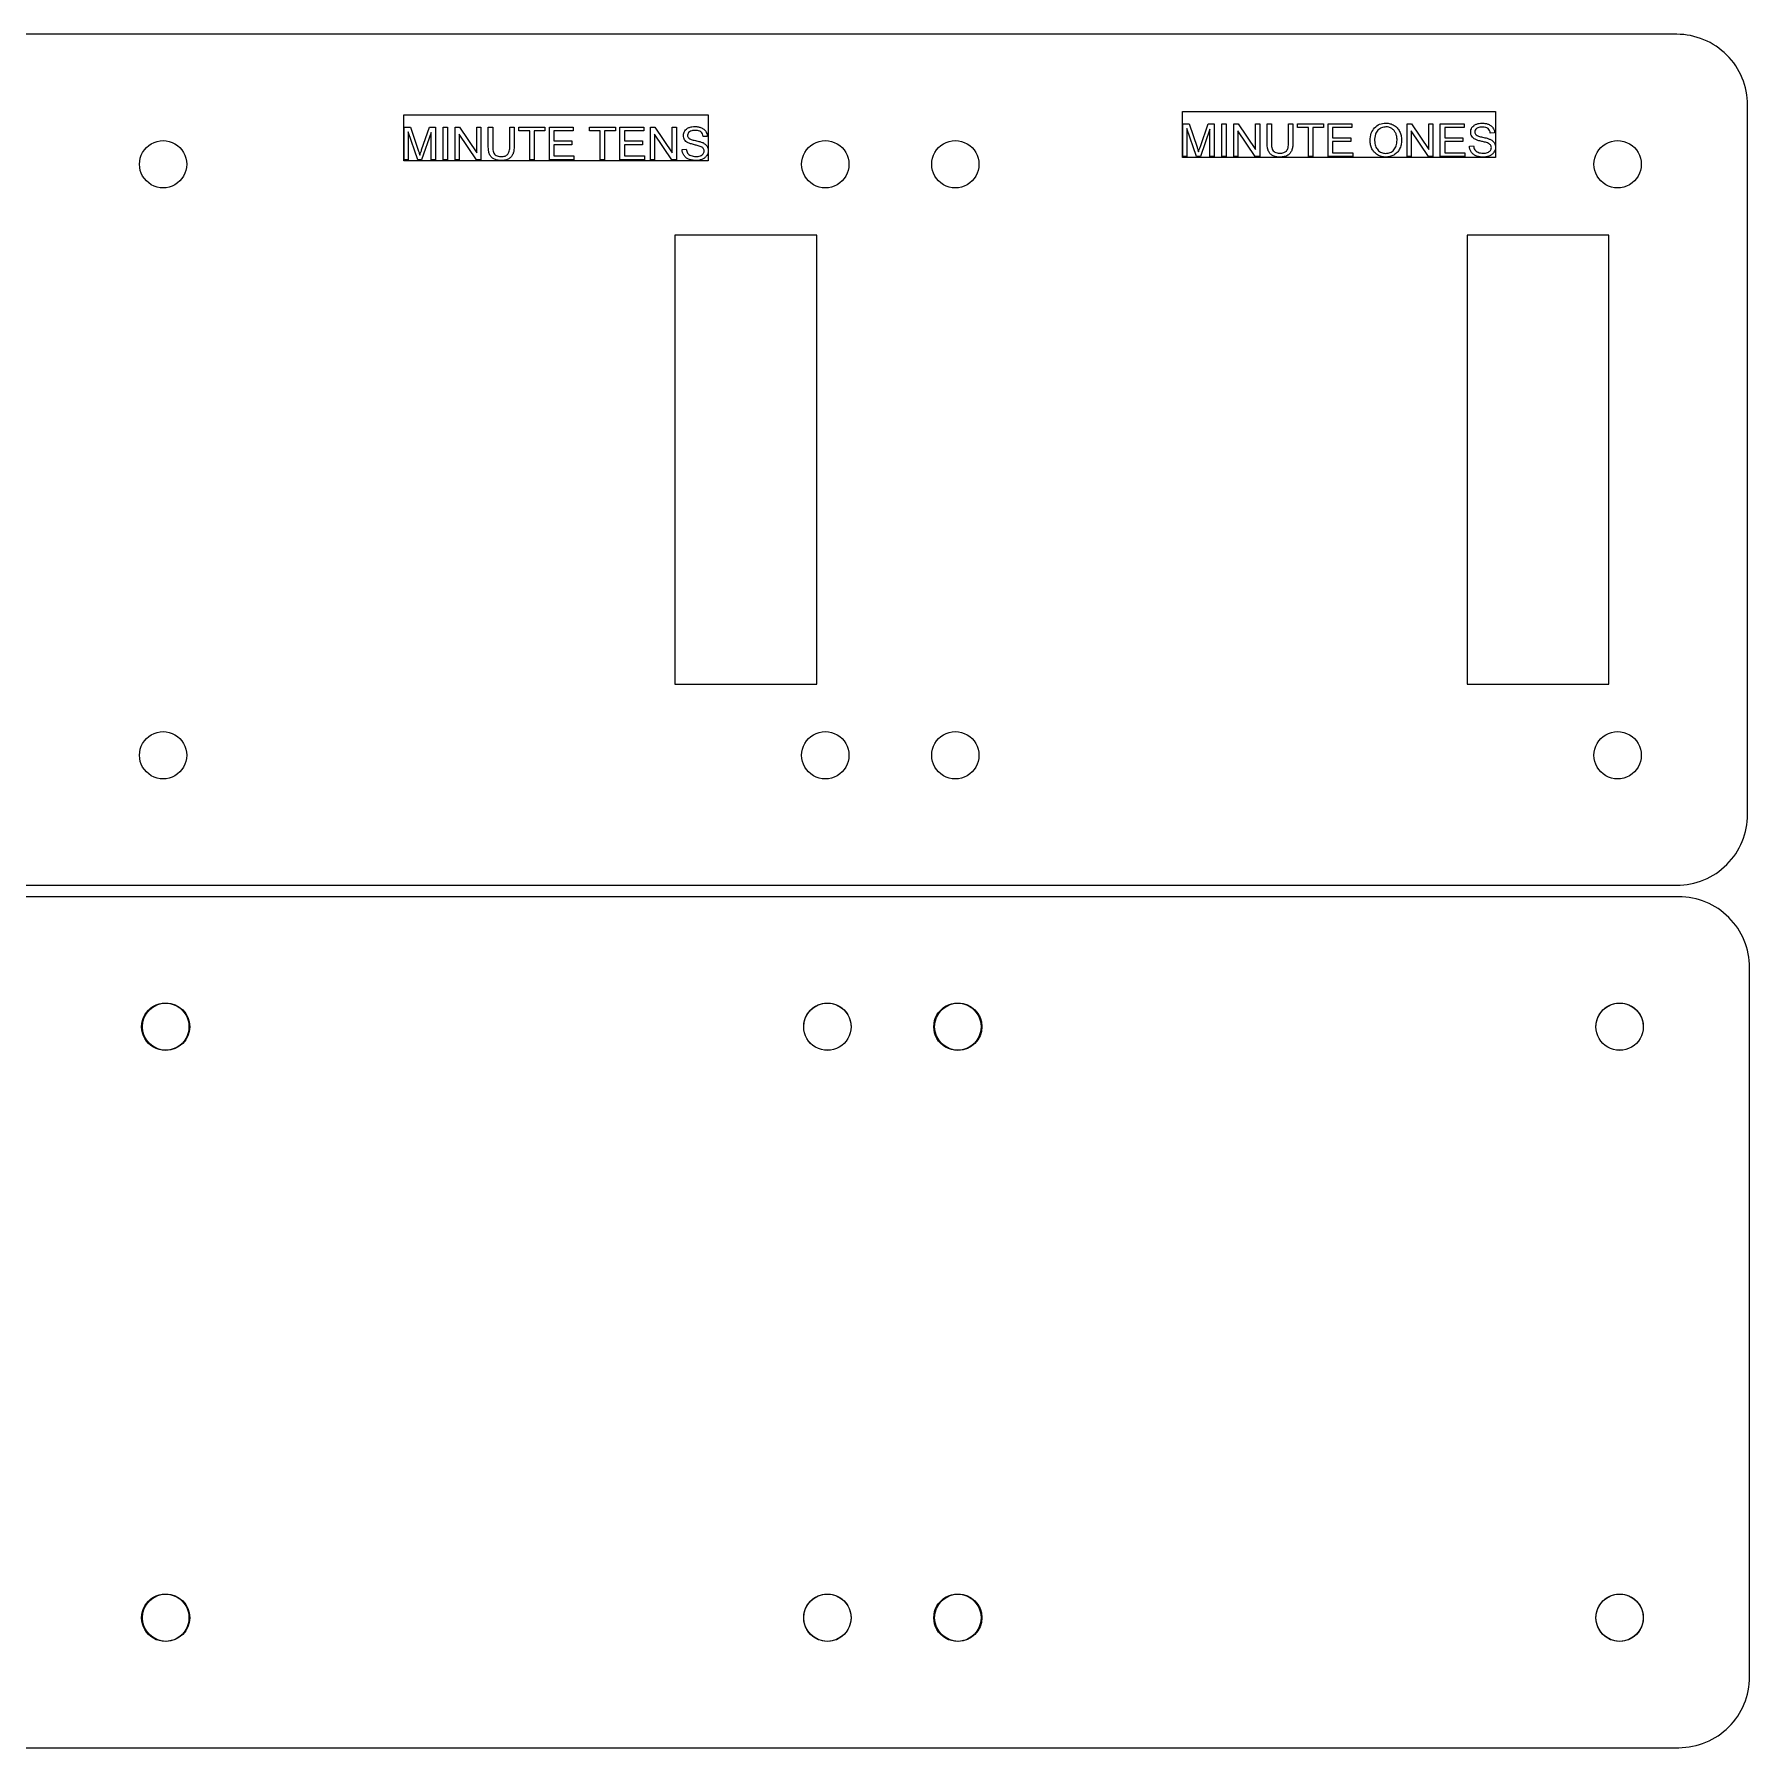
# Model space of a CAD drawing. Header units: millimetres. Extents: x 14 to 304, y 40 to 185.
# Drawn here: x 158.6 to 303.8, y 40.2 to 185.3 of the extents above; entities that cross this region are included whole.
import ezdxf

# ---------------------------------------------------------------- set-up
doc = ezdxf.new("R2010")
doc.units = ezdxf.units.MM
doc.layers.get('0').update_dxf_attribs({"linetype": 'CONTINUOUS'})

msp = doc.modelspace()

# ---------------------------------------------------------------- linework, layer by layer
for p, q in [((189.91, 174.63), (189.91, 177.41)), ((189.91, 177.41), (190.46, 177.41)), ((190.46, 177.41), (191.12, 175.44)), ((191.4, 175.47), (192.07, 177.41)), ((192.07, 177.41), (192.56, 177.41)), ((192.56, 177.41), (192.56, 174.63)), ((193.22, 174.63), (193.22, 177.41)), ((193.22, 177.41), (193.58, 177.41)), ((193.58, 177.41), (193.58, 174.63)), ((194.23, 174.63), (194.23, 177.41)), ((194.23, 177.41), (194.6, 177.41)), ((194.6, 177.41), (196.06, 175.22)), ((196.06, 175.22), (196.06, 177.41)), ((196.06, 177.41), (196.42, 177.41)), ((196.42, 177.41), (196.42, 174.63)), ((197.04, 175.8), (197.04, 177.41)), ((197.04, 177.41), (197.41, 177.41)), ((197.41, 177.41), (197.41, 175.8)), ((198.86, 177.41), (199.22, 177.41)), ((198.86, 175.8), (198.86, 177.41)), ((199.22, 177.41), (199.22, 175.8)), ((199.63, 177.08), (199.63, 177.41)), ((199.63, 177.41), (201.83, 177.41)), ((200.54, 177.08), (199.63, 177.08)), ((200.54, 174.63), (200.54, 177.08)), ((201.83, 177.08), (200.91, 177.08)), ((200.91, 177.08), (200.91, 174.63)), ((201.83, 177.41), (201.83, 177.08)), ((202.21, 174.63), (202.21, 177.41)), ((202.21, 177.41), (204.22, 177.41)), ((204.22, 177.08), (202.58, 177.08)), ((202.58, 177.08), (202.58, 176.23)), ((204.22, 177.41), (204.22, 177.08)), ((205.59, 177.08), (205.59, 177.41)), ((205.59, 177.41), (207.8, 177.41)), ((206.51, 177.08), (205.59, 177.08)), ((206.51, 174.63), (206.51, 177.08)), ((207.8, 177.08), (206.88, 177.08)), ((206.88, 177.08), (206.88, 174.63)), ((207.8, 177.41), (207.8, 177.08)), ((208.18, 174.63), (208.18, 177.41)), ((208.18, 177.41), (210.19, 177.41)), ((210.19, 177.08), (208.55, 177.08)), ((208.55, 177.08), (208.55, 176.23)), ((210.19, 177.41), (210.19, 177.08)), ((210.76, 174.63), (210.76, 177.41)), ((210.76, 177.41), (211.13, 177.41)), ((211.13, 177.41), (212.59, 175.22)), ((212.59, 175.22), (212.59, 177.41)), ((212.59, 177.41), (212.95, 177.41)), ((212.95, 177.41), (212.95, 174.63)), ((255.79, 174.91), (255.79, 177.69)), ((255.79, 177.69), (256.34, 177.69)), ((256.95, 174.91), (256.15, 177.28)), ((256.15, 177.28), (256.15, 174.91)), ((256.34, 177.69), (257, 175.72)), ((257.28, 175.76), (257.95, 177.69)), ((258.09, 177.24), (257.28, 174.91)), ((257.95, 177.69), (258.44, 177.69)), ((258.09, 174.91), (258.09, 177.24)), ((258.44, 177.69), (258.44, 174.91)), ((259.1, 174.91), (259.1, 177.69)), ((259.1, 177.69), (259.47, 177.69)), ((259.47, 177.69), (259.47, 174.91)), ((260.11, 174.91), (260.11, 177.69)), ((260.11, 177.69), (260.49, 177.69)), ((261.92, 174.91), (260.46, 177.09)), ((260.46, 177.09), (260.46, 174.91)), ((260.49, 177.69), (261.95, 175.51)), ((261.95, 175.51), (261.95, 177.69)), ((261.95, 177.69), (262.3, 177.69)), ((262.3, 177.69), (262.3, 174.91)), ((262.92, 176.08), (262.92, 177.69)), ((262.92, 177.69), (263.29, 177.69)), ((263.29, 177.69), (263.29, 176.09)), ((264.74, 177.69), (265.11, 177.69)), ((264.74, 176.09), (264.74, 177.69)), ((265.11, 177.69), (265.11, 176.08)), ((265.51, 177.36), (265.51, 177.69)), ((265.51, 177.69), (267.71, 177.69)), ((266.43, 177.36), (265.51, 177.36)), ((266.43, 174.91), (266.43, 177.36)), ((267.71, 177.36), (266.79, 177.36)), ((266.79, 177.36), (266.79, 174.91)), ((267.71, 177.69), (267.71, 177.36)), ((268.1, 174.91), (268.1, 177.69)), ((268.1, 177.69), (270.1, 177.69)), ((270.1, 177.36), (268.46, 177.36)), ((268.46, 177.36), (268.46, 176.51)), ((270.1, 177.69), (270.1, 177.36)), ((274.77, 174.91), (274.77, 177.69)), ((274.77, 177.69), (275.15, 177.69)), ((276.58, 174.91), (275.12, 177.09)), ((275.12, 177.09), (275.12, 174.91)), ((275.15, 177.69), (276.61, 175.51)), ((276.61, 175.51), (276.61, 177.69)), ((276.61, 177.69), (276.96, 177.69)), ((276.96, 177.69), (276.96, 174.91)), ((277.58, 174.91), (277.58, 177.69)), ((277.58, 177.69), (279.59, 177.69)), ((279.59, 177.36), (277.95, 177.36)), ((277.95, 177.36), (277.95, 176.51)), ((279.59, 177.69), (279.59, 177.36)), ((191.07, 174.63), (190.26, 176.99)), ((190.26, 176.99), (190.26, 174.63)), ((192.21, 176.95), (191.4, 174.63)), ((192.21, 174.63), (192.21, 176.95)), ((196.04, 174.63), (194.58, 176.81)), ((194.58, 176.81), (194.58, 174.63)), ((202.58, 176.23), (204.12, 176.23)), ((204.12, 175.9), (202.58, 175.9)), ((202.58, 175.9), (202.58, 174.96)), ((204.12, 176.23), (204.12, 175.9)), ((208.55, 176.23), (210.08, 176.23)), ((210.08, 175.9), (208.55, 175.9)), ((208.55, 175.9), (208.55, 174.96)), ((210.08, 176.23), (210.08, 175.9)), ((212.57, 174.63), (211.11, 176.81)), ((211.11, 176.81), (211.11, 174.63)), ((215.57, 176.62), (215.21, 176.6)), ((268.46, 176.51), (270, 176.51)), ((270, 176.19), (268.46, 176.19)), ((268.46, 176.19), (268.46, 175.24)), ((270, 176.51), (270, 176.19)), ((277.95, 176.51), (279.49, 176.51)), ((279.49, 176.19), (277.95, 176.19)), ((277.95, 176.19), (277.95, 175.24)), ((279.49, 176.51), (279.49, 176.19)), ((280.04, 175.8), (280.39, 175.83)), ((282.17, 176.91), (281.81, 176.88)), ((190.26, 174.63), (189.91, 174.63)), ((191.4, 174.63), (191.07, 174.63)), ((192.56, 174.63), (192.21, 174.63)), ((193.58, 174.63), (193.22, 174.63)), ((194.58, 174.63), (194.23, 174.63)), ((196.42, 174.63), (196.04, 174.63)), ((200.91, 174.63), (200.54, 174.63)), ((204.29, 174.63), (202.21, 174.63)), ((202.58, 174.96), (204.29, 174.96)), ((204.29, 174.96), (204.29, 174.63)), ((206.88, 174.63), (206.51, 174.63)), ((210.25, 174.63), (208.18, 174.63)), ((208.55, 174.96), (210.25, 174.96)), ((210.25, 174.96), (210.25, 174.63)), ((211.11, 174.63), (210.76, 174.63)), ((212.95, 174.63), (212.57, 174.63)), ((213.44, 175.52), (213.79, 175.55)), ((256.15, 174.91), (255.79, 174.91)), ((257.28, 174.91), (256.95, 174.91)), ((258.44, 174.91), (258.09, 174.91)), ((259.47, 174.91), (259.1, 174.91)), ((260.46, 174.91), (260.11, 174.91)), ((262.3, 174.91), (261.92, 174.91)), ((266.79, 174.91), (266.43, 174.91)), ((270.17, 174.91), (268.1, 174.91)), ((268.46, 175.24), (270.17, 175.24)), ((270.17, 175.24), (270.17, 174.91)), ((275.12, 174.91), (274.77, 174.91)), ((276.96, 174.91), (276.58, 174.91)), ((279.66, 174.91), (277.58, 174.91)), ((277.95, 175.24), (279.66, 175.24)), ((279.66, 175.24), (279.66, 174.91))]:
    msp.add_line(p, q)
for points in [[(297.58, 113.24, 0.414214), (303.58, 119.24), (303.58, 179.26, 0.414214), (297.58, 185.26), (19.51, 185.26, 0.414214), (13.51, 179.26), (13.51, 119.24, 0.414214), (19.51, 113.24)], [(297.75, 40.25, 0.414214), (303.75, 46.25), (303.75, 106.27, 0.414214), (297.75, 112.27), (19.69, 112.27, 0.414214), (13.69, 106.27), (13.69, 46.25, 0.414214), (19.69, 40.25)]]:
    msp.add_lwpolyline(points, format="xyb", close=True)
for points in [[(282.24, 174.84), (255.78, 174.84), (255.78, 178.72), (282.24, 178.72)], [(215.64, 174.56), (189.9, 174.56), (189.9, 178.44), (215.64, 178.44)], [(224.82, 168.26), (218.82, 168.26), (212.82, 168.26), (212.82, 130.26), (218.82, 130.26), (224.82, 130.26)], [(291.84, 168.26), (285.84, 168.26), (279.84, 168.26), (279.84, 130.26), (285.84, 130.26), (291.84, 130.26)]]:
    msp.add_lwpolyline(points, close=True)
at = {"extrusion": (0, 0, -1)}
for centre, start, end in [((-169.53, 174.26), -0.0797, 180.0797), ((-225.55, 174.26), -0.0797, 180.0797), ((-236.55, 174.26), -0.0797, 180.0797), ((-292.58, 174.26), -0.0797, 180.0797), ((-169.53, 174.26), -180.0797, 0.0797), ((-225.55, 174.26), -180.0797, 0.0797), ((-236.55, 174.26), -180.0797, 0.0797), ((-292.58, 174.26), -180.0797, 0.0797), ((-169.53, 124.24), -0.0797, 180.0797), ((-225.55, 124.24), -0.0797, 180.0797), ((-236.55, 124.24), -0.0797, 180.0797), ((-292.58, 124.24), -0.0797, 180.0797), ((-169.53, 124.24), -180.0797, 0.0797), ((-225.55, 124.24), -180.0797, 0.0797), ((-236.55, 124.24), -180.0797, 0.0797), ((-292.58, 124.24), -180.0797, 0.0797), ((-169.71, 101.27), -0.0797, 180.0797), ((-169.78, 101.27), 0, 180), ((-225.73, 101.27), -0.0797, 180.0797), ((-225.73, 101.27), 0.0001, 180), ((-236.73, 101.27), -0.0797, 180.0797), ((-236.8, 101.27), 0, 180), ((-292.75, 101.27), -0.0797, 180.0797), ((-292.75, 101.27), 0.0001, 179.9999), ((-169.71, 101.26), -180.0797, 0.0797), ((-169.78, 101.27), -180, 0), ((-225.73, 101.26), -180.0797, 0.0797), ((-225.73, 101.27), -180.0001, 0), ((-236.73, 101.26), -180.0797, 0.0797), ((-236.8, 101.27), -180, 0), ((-292.75, 101.26), -180.0797, 0.0797), ((-292.75, 101.27), -180.0001, 0.0001), ((-169.71, 51.25), -0.0797, 180.0797), ((-169.78, 51.25), 0, 180), ((-225.73, 51.25), -0.0797, 180.0797), ((-225.73, 51.25), 0, 180), ((-236.73, 51.25), -0.0797, 180.0797), ((-236.8, 51.25), 0, 180), ((-292.75, 51.25), -0.0797, 180.0797), ((-292.75, 51.25), 0, 180), ((-169.71, 51.24), -180.0797, 0.0797), ((-169.78, 51.25), -180, 0), ((-225.73, 51.24), -180.0797, 0.0797), ((-225.73, 51.25), -180, 0), ((-236.73, 51.24), -180.0797, 0.0797), ((-236.8, 51.25), -180, 0), ((-292.75, 51.24), -180.0797, 0.0797), ((-292.75, 51.25), -180, 0)]:
    msp.add_arc(centre, 2, start, end, dxfattribs=at)
for points, knots in [([(213.54, 176.69), (213.55, 176.76), (213.56, 176.9), (213.63, 177.02), (213.66, 177.08)], [0, 0, 0, 0, 0.02056318, 0.04154138, 0.04154138, 0.04154138, 0.04154138]), ([(213.66, 177.08), (213.71, 177.14), (213.8, 177.26), (213.94, 177.32), (214.01, 177.36)], [0, 0, 0, 0, 0.02177788, 0.04509243, 0.04509243, 0.04509243, 0.04509243]), ([(214.01, 177.36), (214.09, 177.39), (214.26, 177.44), (214.43, 177.45), (214.52, 177.45)], [0, 0, 0, 0, 0.0252275, 0.05209625, 0.05209625, 0.05209625, 0.05209625]), ([(214.54, 177.13), (214.44, 177.13), (214.27, 177.12), (214.12, 177.04), (214.05, 177.01)], [0, 0, 0, 0, 0.02898605, 0.0507842, 0.0507842, 0.0507842, 0.0507842]), ([(214.52, 177.45), (214.62, 177.45), (214.81, 177.44), (214.98, 177.38), (215.07, 177.35)], [0, 0, 0, 0, 0.02916777, 0.05565426, 0.05565426, 0.05565426, 0.05565426]), ([(215.02, 176.99), (214.96, 177.03), (214.81, 177.12), (214.63, 177.13), (214.54, 177.13)], [0, 0, 0, 0, 0.02266768, 0.05098222, 0.05098222, 0.05098222, 0.05098222]), ([(215.07, 177.35), (215.14, 177.32), (215.28, 177.25), (215.38, 177.12), (215.43, 177.06)], [0, 0, 0, 0, 0.02421825, 0.04715601, 0.04715601, 0.04715601, 0.04715601]), ([(215.43, 177.06), (215.47, 176.99), (215.54, 176.86), (215.56, 176.7), (215.57, 176.62)], [0, 0, 0, 0, 0.0227998, 0.04628722, 0.04628722, 0.04628722, 0.04628722]), ([(271.64, 176.26), (271.65, 176.48), (271.67, 176.88), (271.91, 177.2), (272.01, 177.35)], [0, 0, 0, 0, 0.0623475, 0.1166681, 0.1166681, 0.1166681, 0.1166681]), ([(272.01, 177.35), (272.15, 177.46), (272.43, 177.7), (272.79, 177.72), (272.97, 177.74)], [0, 0, 0, 0, 0.0516787, 0.1059071, 0.1059071, 0.1059071, 0.1059071]), ([(272.3, 177.15), (272.22, 177.04), (272.03, 176.77), (272.03, 176.44), (272.02, 176.26)], [0, 0, 0, 0, 0.04154689, 0.09574674, 0.09574674, 0.09574674, 0.09574674]), ([(272.98, 177.42), (272.85, 177.41), (272.6, 177.39), (272.4, 177.23), (272.3, 177.15)], [0, 0, 0, 0, 0.03692275, 0.07375747, 0.07375747, 0.07375747, 0.07375747]), ([(272.97, 177.74), (273.1, 177.73), (273.34, 177.72), (273.56, 177.61), (273.67, 177.55)], [0, 0, 0, 0, 0.03685725, 0.07241788, 0.07241788, 0.07241788, 0.07241788]), ([(273.47, 177.28), (273.39, 177.32), (273.24, 177.41), (273.06, 177.42), (272.98, 177.42)], [0, 0, 0, 0, 0.02564776, 0.05200347, 0.05200347, 0.05200347, 0.05200347]), ([(273.81, 176.89), (273.76, 176.97), (273.68, 177.13), (273.54, 177.23), (273.47, 177.28)], [0, 0, 0, 0, 0.02652225, 0.05218162, 0.05218162, 0.05218162, 0.05218162]), ([(273.67, 177.55), (273.76, 177.49), (273.96, 177.35), (274.08, 177.15), (274.14, 177.04)], [0, 0, 0, 0, 0.0349966, 0.07035915, 0.07035915, 0.07035915, 0.07035915]), ([(280.15, 176.97), (280.15, 177.04), (280.16, 177.18), (280.23, 177.3), (280.26, 177.36)], [0, 0, 0, 0, 0.02056318, 0.04154138, 0.04154138, 0.04154138, 0.04154138]), ([(280.26, 177.36), (280.31, 177.42), (280.4, 177.54), (280.54, 177.61), (280.61, 177.64)], [0, 0, 0, 0, 0.02177788, 0.04509243, 0.04509243, 0.04509243, 0.04509243]), ([(280.65, 177.29), (280.61, 177.25), (280.52, 177.17), (280.51, 177.05), (280.5, 177)], [0, 0, 0, 0, 0.01767748, 0.03411338, 0.03411338, 0.03411338, 0.03411338]), ([(280.61, 177.64), (280.69, 177.67), (280.86, 177.73), (281.03, 177.73), (281.12, 177.74)], [0, 0, 0, 0, 0.0252275, 0.05209625, 0.05209625, 0.05209625, 0.05209625]), ([(281.14, 177.41), (281.04, 177.41), (280.87, 177.41), (280.72, 177.33), (280.65, 177.29)], [0, 0, 0, 0, 0.02898629, 0.05078422, 0.05078422, 0.05078422, 0.05078422]), ([(281.12, 177.74), (281.22, 177.73), (281.41, 177.73), (281.58, 177.67), (281.67, 177.64)], [0, 0, 0, 0, 0.02916777, 0.05565426, 0.05565426, 0.05565426, 0.05565426]), ([(281.62, 177.28), (281.56, 177.32), (281.41, 177.41), (281.23, 177.41), (281.14, 177.41)], [0, 0, 0, 0, 0.02266746, 0.05098224, 0.05098224, 0.05098224, 0.05098224]), ([(281.81, 176.88), (281.8, 176.96), (281.78, 177.11), (281.67, 177.23), (281.62, 177.28)], [0, 0, 0, 0, 0.0239412, 0.04508625, 0.04508625, 0.04508625, 0.04508625]), ([(281.67, 177.64), (281.74, 177.6), (281.88, 177.53), (281.98, 177.41), (282.03, 177.34)], [0, 0, 0, 0, 0.02421825, 0.04715601, 0.04715601, 0.04715601, 0.04715601]), ([(282.03, 177.34), (282.07, 177.28), (282.14, 177.14), (282.16, 176.99), (282.17, 176.91)], [0, 0, 0, 0, 0.0227998, 0.04628722, 0.04628722, 0.04628722, 0.04628722]), ([(197.15, 175.1), (197.11, 175.2), (197.04, 175.43), (197.04, 175.67), (197.04, 175.8)], [0, 0, 0, 0, 0.03118367, 0.07075571, 0.07075571, 0.07075571, 0.07075571]), ([(197.41, 175.8), (197.41, 175.7), (197.41, 175.52), (197.45, 175.34), (197.47, 175.27)], [0, 0, 0, 0, 0.03147503, 0.05395708, 0.05395708, 0.05395708, 0.05395708]), ([(198.68, 175.1), (198.73, 175.18), (198.86, 175.4), (198.86, 175.65), (198.86, 175.8)], [0, 0, 0, 0, 0.02981004, 0.07383895, 0.07383895, 0.07383895, 0.07383895]), ([(199.22, 175.8), (199.22, 175.67), (199.22, 175.45), (199.16, 175.23), (199.13, 175.14)], [0, 0, 0, 0, 0.03763913, 0.06744172, 0.06744172, 0.06744172, 0.06744172]), ([(213.64, 176.34), (213.61, 176.39), (213.56, 176.5), (213.55, 176.63), (213.54, 176.69)], [0, 0, 0, 0, 0.01792826, 0.03630473, 0.03630473, 0.03630473, 0.03630473]), ([(213.94, 176.08), (213.88, 176.12), (213.76, 176.18), (213.68, 176.29), (213.64, 176.34)], [0, 0, 0, 0, 0.02092242, 0.03969463, 0.03969463, 0.03969463, 0.03969463]), ([(214.05, 177.01), (214.01, 176.96), (213.92, 176.88), (213.91, 176.77), (213.9, 176.71)], [0, 0, 0, 0, 0.01767748, 0.03411338, 0.03411338, 0.03411338, 0.03411338]), ([(213.9, 176.71), (213.9, 176.66), (213.91, 176.57), (213.98, 176.5), (214.01, 176.47)], [0, 0, 0, 0, 0.01390724, 0.02755977, 0.02755977, 0.02755977, 0.02755977]), ([(214.48, 175.91), (214.37, 175.94), (214.18, 175.98), (214.01, 176.05), (213.94, 176.08)], [0, 0, 0, 0, 0.03374597, 0.05644079, 0.05644079, 0.05644079, 0.05644079]), ([(214.01, 176.47), (214.07, 176.43), (214.24, 176.33), (214.44, 176.29), (214.56, 176.27)], [0, 0, 0, 0, 0.02151369, 0.05913408, 0.05913408, 0.05913408, 0.05913408]), ([(214.97, 175.77), (214.91, 175.79), (214.75, 175.85), (214.58, 175.88), (214.48, 175.91)], [0, 0, 0, 0, 0.01879617, 0.05129297, 0.05129297, 0.05129297, 0.05129297]), ([(214.56, 176.27), (214.69, 176.24), (214.9, 176.19), (215.1, 176.12), (215.18, 176.09)], [0, 0, 0, 0, 0.03895329, 0.06404622, 0.06404622, 0.06404622, 0.06404622]), ([(215.22, 175.61), (215.19, 175.64), (215.12, 175.71), (215.02, 175.75), (214.97, 175.77)], [0, 0, 0, 0, 0.0134698, 0.03017387, 0.03017387, 0.03017387, 0.03017387]), ([(215.21, 176.6), (215.2, 176.68), (215.18, 176.83), (215.07, 176.94), (215.02, 176.99)], [0, 0, 0, 0, 0.0239412, 0.04508625, 0.04508625, 0.04508625, 0.04508625]), ([(215.18, 176.09), (215.25, 176.05), (215.39, 175.98), (215.49, 175.86), (215.53, 175.81)], [0, 0, 0, 0, 0.02459501, 0.04609262, 0.04609262, 0.04609262, 0.04609262]), ([(215.3, 175.38), (215.29, 175.42), (215.29, 175.51), (215.24, 175.58), (215.22, 175.61)], [0, 0, 0, 0, 0.0123909, 0.0244076, 0.0244076, 0.0244076, 0.0244076]), ([(215.53, 175.81), (215.57, 175.75), (215.64, 175.62), (215.65, 175.48), (215.65, 175.41)], [0, 0, 0, 0, 0.02038561, 0.04163899, 0.04163899, 0.04163899, 0.04163899]), ([(257, 175.72), (257.03, 175.64), (257.07, 175.51), (257.12, 175.37), (257.13, 175.31)], [0, 0, 0, 0, 0.02527119, 0.04320423, 0.04320423, 0.04320423, 0.04320423]), ([(257.13, 175.31), (257.15, 175.37), (257.2, 175.52), (257.25, 175.67), (257.28, 175.76)], [0, 0, 0, 0, 0.01966911, 0.0469175, 0.0469175, 0.0469175, 0.0469175]), ([(263.03, 175.39), (263, 175.49), (262.93, 175.71), (262.92, 175.95), (262.92, 176.08)], [0, 0, 0, 0, 0.03118367, 0.07075571, 0.07075571, 0.07075571, 0.07075571]), ([(263.29, 176.09), (263.29, 175.98), (263.29, 175.8), (263.34, 175.63), (263.36, 175.55)], [0, 0, 0, 0, 0.03147503, 0.05395708, 0.05395708, 0.05395708, 0.05395708]), ([(264.57, 175.38), (264.62, 175.47), (264.74, 175.68), (264.74, 175.94), (264.74, 176.09)], [0, 0, 0, 0, 0.02981004, 0.07383895, 0.07383895, 0.07383895, 0.07383895]), ([(265.11, 176.08), (265.1, 175.96), (265.1, 175.73), (265.04, 175.52), (265.01, 175.42)], [0, 0, 0, 0, 0.03763913, 0.06744172, 0.06744172, 0.06744172, 0.06744172]), ([(271.8, 175.57), (271.76, 175.68), (271.66, 175.9), (271.65, 176.14), (271.64, 176.26)], [0, 0, 0, 0, 0.03577771, 0.07162161, 0.07162161, 0.07162161, 0.07162161]), ([(272.02, 176.26), (272.03, 176.1), (272.05, 175.81), (272.21, 175.58), (272.29, 175.47)], [0, 0, 0, 0, 0.04538797, 0.08515524, 0.08515524, 0.08515524, 0.08515524]), ([(273.65, 175.47), (273.73, 175.58), (273.9, 175.83), (273.91, 176.14), (273.92, 176.3)], [0, 0, 0, 0, 0.04061766, 0.08860039, 0.08860039, 0.08860039, 0.08860039]), ([(273.92, 176.3), (273.92, 176.41), (273.91, 176.61), (273.84, 176.8), (273.81, 176.89)], [0, 0, 0, 0, 0.0318907, 0.06065663, 0.06065663, 0.06065663, 0.06065663]), ([(274.3, 176.3), (274.29, 176.16), (274.28, 175.9), (274.18, 175.66), (274.13, 175.54)], [0, 0, 0, 0, 0.04025415, 0.07805841, 0.07805841, 0.07805841, 0.07805841]), ([(274.14, 177.04), (274.19, 176.93), (274.28, 176.69), (274.29, 176.43), (274.3, 176.3)], [0, 0, 0, 0, 0.03712237, 0.07681258, 0.07681258, 0.07681258, 0.07681258]), ([(280.19, 175.3), (280.15, 175.38), (280.06, 175.54), (280.05, 175.71), (280.04, 175.8)], [0, 0, 0, 0, 0.02599043, 0.05272998, 0.05272998, 0.05272998, 0.05272998]), ([(280.24, 176.63), (280.21, 176.68), (280.16, 176.79), (280.15, 176.91), (280.15, 176.97)], [0, 0, 0, 0, 0.01792826, 0.03630473, 0.03630473, 0.03630473, 0.03630473]), ([(280.54, 176.37), (280.48, 176.4), (280.36, 176.47), (280.28, 176.58), (280.24, 176.63)], [0, 0, 0, 0, 0.02092262, 0.03969467, 0.03969467, 0.03969467, 0.03969467]), ([(280.39, 175.83), (280.4, 175.77), (280.41, 175.65), (280.47, 175.54), (280.5, 175.49)], [0, 0, 0, 0, 0.01940918, 0.03632659, 0.03632659, 0.03632659, 0.03632659]), ([(280.5, 177), (280.5, 176.95), (280.51, 176.85), (280.58, 176.78), (280.61, 176.75)], [0, 0, 0, 0, 0.01390724, 0.02755977, 0.02755977, 0.02755977, 0.02755977]), ([(281.08, 176.19), (280.97, 176.22), (280.78, 176.26), (280.61, 176.34), (280.54, 176.37)], [0, 0, 0, 0, 0.03374597, 0.05644079, 0.05644079, 0.05644079, 0.05644079]), ([(280.61, 176.75), (280.67, 176.71), (280.84, 176.62), (281.04, 176.58), (281.16, 176.55)], [0, 0, 0, 0, 0.02151369, 0.05913408, 0.05913408, 0.05913408, 0.05913408]), ([(281.57, 176.06), (281.51, 176.08), (281.35, 176.13), (281.18, 176.17), (281.08, 176.19)], [0, 0, 0, 0, 0.01879617, 0.05129297, 0.05129297, 0.05129297, 0.05129297]), ([(281.16, 176.55), (281.29, 176.52), (281.5, 176.48), (281.7, 176.4), (281.78, 176.37)], [0, 0, 0, 0, 0.03895329, 0.06404622, 0.06404622, 0.06404622, 0.06404622]), ([(281.82, 175.89), (281.79, 175.93), (281.72, 176), (281.62, 176.04), (281.57, 176.06)], [0, 0, 0, 0, 0.01346962, 0.03017391, 0.03017391, 0.03017391, 0.03017391]), ([(281.78, 176.37), (281.85, 176.34), (281.99, 176.27), (282.09, 176.15), (282.13, 176.09)], [0, 0, 0, 0, 0.02459501, 0.04609262, 0.04609262, 0.04609262, 0.04609262]), ([(281.9, 175.67), (281.89, 175.71), (281.89, 175.79), (281.84, 175.86), (281.82, 175.89)], [0, 0, 0, 0, 0.0123909, 0.0244076, 0.0244076, 0.0244076, 0.0244076]), ([(281.82, 175.43), (281.84, 175.46), (281.89, 175.54), (281.89, 175.62), (281.9, 175.67)], [0, 0, 0, 0, 0.01282842, 0.02537074, 0.02537074, 0.02537074, 0.02537074]), ([(282.25, 175.7), (282.24, 175.62), (282.23, 175.47), (282.16, 175.34), (282.12, 175.28)], [0, 0, 0, 0, 0.02176241, 0.04413988, 0.04413988, 0.04413988, 0.04413988]), ([(282.13, 176.09), (282.17, 176.03), (282.24, 175.91), (282.25, 175.77), (282.25, 175.7)], [0, 0, 0, 0, 0.02038561, 0.04163899, 0.04163899, 0.04163899, 0.04163899]), ([(191.12, 175.44), (191.15, 175.36), (191.19, 175.22), (191.23, 175.08), (191.25, 175.03)], [0, 0, 0, 0, 0.02527119, 0.04320423, 0.04320423, 0.04320423, 0.04320423]), ([(191.25, 175.03), (191.27, 175.09), (191.32, 175.24), (191.37, 175.39), (191.4, 175.47)], [0, 0, 0, 0, 0.01966911, 0.0469175, 0.0469175, 0.0469175, 0.0469175]), ([(197.5, 174.71), (197.42, 174.76), (197.27, 174.86), (197.19, 175.02), (197.15, 175.1)], [0, 0, 0, 0, 0.02689513, 0.05346257, 0.05346257, 0.05346257, 0.05346257]), ([(197.47, 175.27), (197.5, 175.21), (197.55, 175.11), (197.65, 175.04), (197.71, 175)], [0, 0, 0, 0, 0.01772235, 0.03566248, 0.03566248, 0.03566248, 0.03566248]), ([(198.14, 174.58), (198.02, 174.58), (197.8, 174.59), (197.59, 174.68), (197.5, 174.71)], [0, 0, 0, 0, 0.03563925, 0.06575459, 0.06575459, 0.06575459, 0.06575459]), ([(197.71, 175), (197.76, 174.98), (197.89, 174.92), (198.03, 174.91), (198.11, 174.91)], [0, 0, 0, 0, 0.01949953, 0.04148379, 0.04148379, 0.04148379, 0.04148379]), ([(198.11, 174.91), (198.23, 174.91), (198.44, 174.92), (198.61, 175.04), (198.68, 175.1)], [0, 0, 0, 0, 0.03502498, 0.06189894, 0.06189894, 0.06189894, 0.06189894]), ([(198.79, 174.73), (198.69, 174.69), (198.49, 174.59), (198.26, 174.58), (198.14, 174.58)], [0, 0, 0, 0, 0.03084493, 0.06735884, 0.06735884, 0.06735884, 0.06735884]), ([(199.13, 175.14), (199.09, 175.06), (199.01, 174.89), (198.86, 174.79), (198.79, 174.73)], [0, 0, 0, 0, 0.02598857, 0.05341307, 0.05341307, 0.05341307, 0.05341307]), ([(213.59, 175.02), (213.55, 175.1), (213.46, 175.25), (213.45, 175.43), (213.44, 175.52)], [0, 0, 0, 0, 0.02599043, 0.05272998, 0.05272998, 0.05272998, 0.05272998]), ([(213.99, 174.69), (213.91, 174.73), (213.75, 174.81), (213.64, 174.95), (213.59, 175.02)], [0, 0, 0, 0, 0.02657744, 0.05246041, 0.05246041, 0.05246041, 0.05246041]), ([(213.79, 175.55), (213.8, 175.49), (213.81, 175.36), (213.87, 175.26), (213.9, 175.21)], [0, 0, 0, 0, 0.01940923, 0.03632654, 0.03632654, 0.03632654, 0.03632654]), ([(213.9, 175.21), (213.94, 175.17), (214.01, 175.07), (214.12, 175.02), (214.18, 174.99)], [0, 0, 0, 0, 0.01666936, 0.03568584, 0.03568584, 0.03568584, 0.03568584]), ([(214.62, 174.58), (214.51, 174.58), (214.29, 174.59), (214.09, 174.66), (213.99, 174.69)], [0, 0, 0, 0, 0.03476003, 0.06446699, 0.06446699, 0.06446699, 0.06446699]), ([(214.18, 174.99), (214.25, 174.97), (214.38, 174.92), (214.53, 174.91), (214.61, 174.91)], [0, 0, 0, 0, 0.02106002, 0.04365493, 0.04365493, 0.04365493, 0.04365493]), ([(214.61, 174.91), (214.67, 174.91), (214.8, 174.92), (214.92, 174.95), (214.98, 174.97)], [0, 0, 0, 0, 0.01986227, 0.03782289, 0.03782289, 0.03782289, 0.03782289]), ([(215.16, 174.69), (215.07, 174.66), (214.9, 174.59), (214.72, 174.58), (214.62, 174.58)], [0, 0, 0, 0, 0.02656011, 0.0549475, 0.0549475, 0.0549475, 0.0549475]), ([(214.98, 174.97), (215.03, 174.99), (215.12, 175.03), (215.19, 175.11), (215.22, 175.14)], [0, 0, 0, 0, 0.01588167, 0.02978315, 0.02978315, 0.02978315, 0.02978315]), ([(215.52, 174.99), (215.47, 174.93), (215.38, 174.8), (215.23, 174.73), (215.16, 174.69)], [0, 0, 0, 0, 0.02330436, 0.04804886, 0.04804886, 0.04804886, 0.04804886]), ([(215.22, 175.14), (215.24, 175.18), (215.29, 175.25), (215.29, 175.34), (215.3, 175.38)], [0, 0, 0, 0, 0.01282853, 0.02537081, 0.02537081, 0.02537081, 0.02537081]), ([(215.65, 175.41), (215.64, 175.34), (215.63, 175.19), (215.56, 175.06), (215.52, 174.99)], [0, 0, 0, 0, 0.02176241, 0.04413988, 0.04413988, 0.04413988, 0.04413988]), ([(263.38, 175), (263.31, 175.05), (263.15, 175.15), (263.07, 175.31), (263.03, 175.39)], [0, 0, 0, 0, 0.02689513, 0.05346257, 0.05346257, 0.05346257, 0.05346257]), ([(263.36, 175.55), (263.38, 175.5), (263.44, 175.39), (263.54, 175.32), (263.59, 175.29)], [0, 0, 0, 0, 0.01772235, 0.03566248, 0.03566248, 0.03566248, 0.03566248]), ([(264.02, 174.86), (263.9, 174.87), (263.68, 174.87), (263.48, 174.96), (263.38, 175)], [0, 0, 0, 0, 0.03563925, 0.06575459, 0.06575459, 0.06575459, 0.06575459]), ([(263.59, 175.29), (263.65, 175.26), (263.77, 175.2), (263.91, 175.2), (263.99, 175.2)], [0, 0, 0, 0, 0.01949953, 0.04148379, 0.04148379, 0.04148379, 0.04148379]), ([(263.99, 175.2), (264.11, 175.2), (264.32, 175.2), (264.49, 175.33), (264.57, 175.38)], [0, 0, 0, 0, 0.03502498, 0.06189894, 0.06189894, 0.06189894, 0.06189894]), ([(264.67, 175.02), (264.58, 174.97), (264.37, 174.88), (264.14, 174.87), (264.02, 174.86)], [0, 0, 0, 0, 0.03084493, 0.06735884, 0.06735884, 0.06735884, 0.06735884]), ([(265.01, 175.42), (264.97, 175.34), (264.89, 175.18), (264.75, 175.07), (264.67, 175.02)], [0, 0, 0, 0, 0.02598857, 0.05341307, 0.05341307, 0.05341307, 0.05341307]), ([(272.27, 175.05), (272.17, 175.12), (271.98, 175.26), (271.86, 175.47), (271.8, 175.57)], [0, 0, 0, 0, 0.03519632, 0.07049853, 0.07049853, 0.07049853, 0.07049853]), ([(272.97, 174.86), (272.85, 174.87), (272.6, 174.89), (272.38, 175), (272.27, 175.05)], [0, 0, 0, 0, 0.03743899, 0.07334103, 0.07334103, 0.07334103, 0.07334103]), ([(272.29, 175.47), (272.39, 175.38), (272.58, 175.21), (272.84, 175.19), (272.97, 175.18)], [0, 0, 0, 0, 0.03736278, 0.07535985, 0.07535985, 0.07535985, 0.07535985]), ([(272.97, 175.18), (273.1, 175.19), (273.36, 175.21), (273.56, 175.39), (273.65, 175.47)], [0, 0, 0, 0, 0.03852215, 0.0760474, 0.0760474, 0.0760474, 0.0760474]), ([(273.65, 175.04), (273.54, 174.99), (273.33, 174.89), (273.09, 174.87), (272.97, 174.86)], [0, 0, 0, 0, 0.03494844, 0.07016951, 0.07016951, 0.07016951, 0.07016951]), ([(274.13, 175.54), (274.07, 175.44), (273.94, 175.23), (273.74, 175.1), (273.65, 175.04)], [0, 0, 0, 0, 0.03581911, 0.07070878, 0.07070878, 0.07070878, 0.07070878]), ([(280.59, 174.97), (280.51, 175.02), (280.35, 175.1), (280.25, 175.24), (280.19, 175.3)], [0, 0, 0, 0, 0.02657744, 0.05246041, 0.05246041, 0.05246041, 0.05246041]), ([(280.5, 175.49), (280.54, 175.45), (280.61, 175.36), (280.72, 175.3), (280.78, 175.28)], [0, 0, 0, 0, 0.01666936, 0.03568584, 0.03568584, 0.03568584, 0.03568584]), ([(281.22, 174.86), (281.11, 174.87), (280.89, 174.87), (280.69, 174.94), (280.59, 174.97)], [0, 0, 0, 0, 0.03476003, 0.06446699, 0.06446699, 0.06446699, 0.06446699]), ([(280.78, 175.28), (280.85, 175.25), (280.98, 175.2), (281.13, 175.2), (281.21, 175.19)], [0, 0, 0, 0, 0.02106002, 0.04365493, 0.04365493, 0.04365493, 0.04365493]), ([(281.21, 175.19), (281.27, 175.2), (281.4, 175.2), (281.52, 175.24), (281.58, 175.26)], [0, 0, 0, 0, 0.01986251, 0.0378229, 0.0378229, 0.0378229, 0.0378229]), ([(281.76, 174.97), (281.68, 174.94), (281.5, 174.88), (281.32, 174.87), (281.22, 174.86)], [0, 0, 0, 0, 0.02656011, 0.0549475, 0.0549475, 0.0549475, 0.0549475]), ([(281.58, 175.26), (281.63, 175.28), (281.72, 175.32), (281.79, 175.39), (281.82, 175.43)], [0, 0, 0, 0, 0.01588167, 0.02978315, 0.02978315, 0.02978315, 0.02978315]), ([(282.12, 175.28), (282.08, 175.22), (281.98, 175.09), (281.83, 175.01), (281.76, 174.97)], [0, 0, 0, 0, 0.0233042, 0.04804891, 0.04804891, 0.04804891, 0.04804891])]:
    msp.add_open_spline(points, degree=3, knots=knots)

doc.saveas('drawing.dxf')
